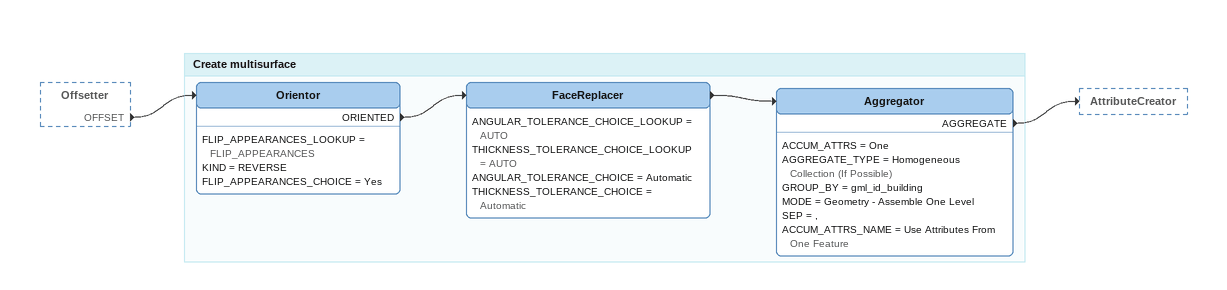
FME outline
Offsetter [outside]
    OFFSET -> Orientor

Bookmark: Create multisurface
Orientor
    FLIP_APPEARANCES_LOOKUP = FLIP_APPEARANCES
    KIND = REVERSE
    FLIP_APPEARANCES_CHOICE = Yes
    ORIENTED -> FaceReplacer
FaceReplacer
    ANGULAR_TOLERANCE_CHOICE_LOOKUP = AUTO
    THICKNESS_TOLERANCE_CHOICE_LOOKUP = AUTO
    ANGULAR_TOLERANCE_CHOICE = Automatic
    THICKNESS_TOLERANCE_CHOICE = Automatic
    -> Aggregator
Aggregator
    ACCUM_ATTRS = One
    AGGREGATE_TYPE = Homogeneous Collection (If Possible)
    GROUP_BY = gml_id_building
    MODE = Geometry - Assemble One Level
    SEP = ,
    ACCUM_ATTRS_NAME = Use Attributes From One Feature
    AGGREGATE -> AttributeCreator
